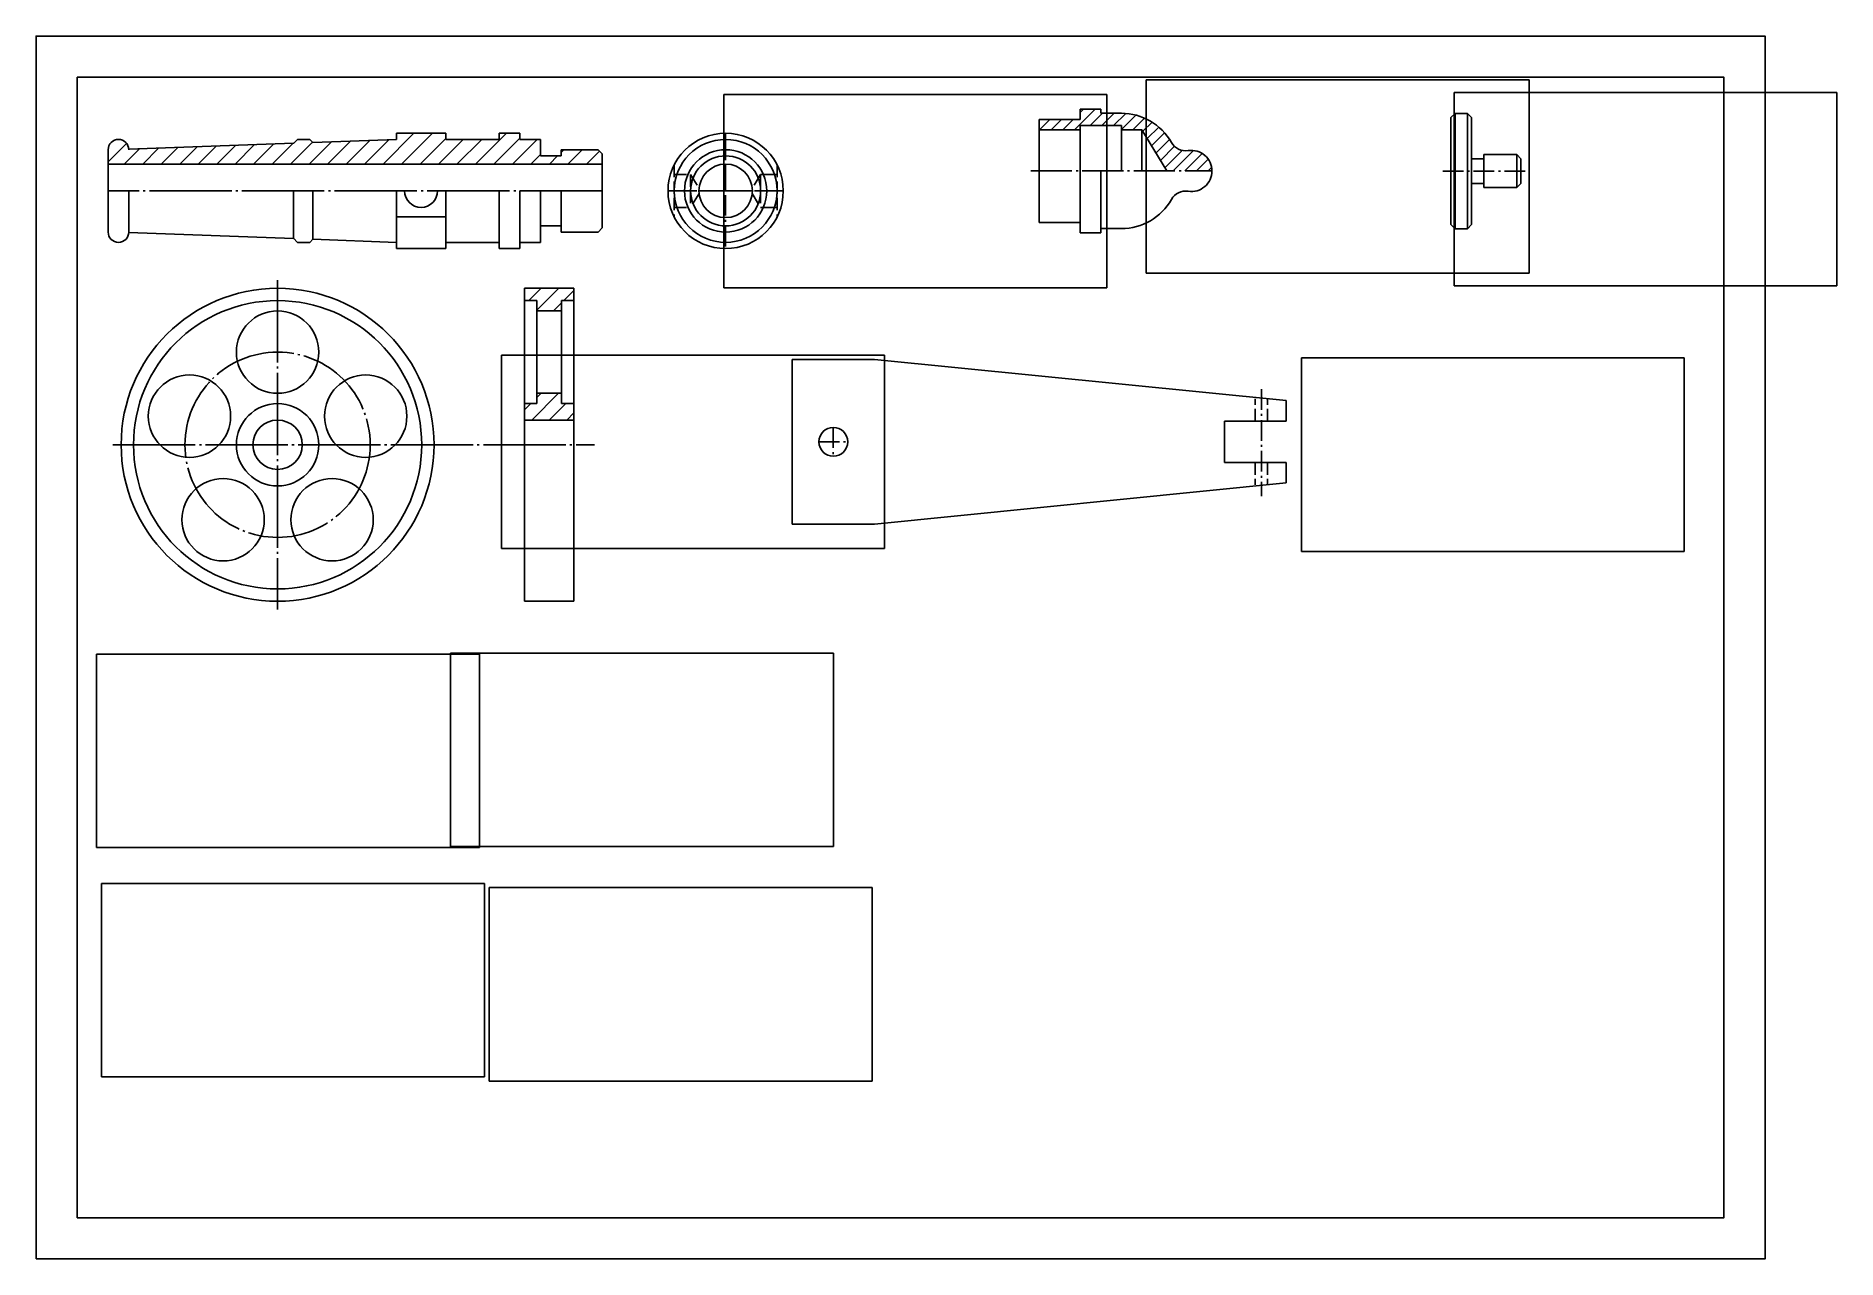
# Model space of a CAD drawing. Header units: millimetres. Extents: x 0 to 437, y -1 to 296.
import ezdxf

# ---------------------------------------------------------------- set-up
doc = ezdxf.new("R2010")
doc.units = ezdxf.units.MM
for name, pattern in [('center10', [12.5, 10, -1, 0.5, -1]), ('center20', [22.5, 20, -1, 0.5, -1]), ('center5', [7.5, 5, -1, 0.5, -1]), ('hid', [4, 3, -1])]:
    doc.linetypes.add(name, pattern=pattern)
for name, color, linetype in [('中心線10', 2, 'center10'), ('中心線20', 2, 'center20'), ('中心線5', 2, 'center5'), ('隱藏線', 6, 'hid')]:
    doc.layers.add(name, color=color, linetype=linetype)
picture_1 = doc.add_image_def('image1.png', size_in_pixel=(703, 355))
picture_2 = doc.add_image_def('image2.png', size_in_pixel=(703, 355))
picture_3 = doc.add_image_def('image3.png', size_in_pixel=(703, 355))
picture_4 = doc.add_image_def('image4.png', size_in_pixel=(703, 355))
picture_5 = doc.add_image_def('image5.png', size_in_pixel=(703, 355))
picture_6 = doc.add_image_def('image6.png', size_in_pixel=(703, 355))
picture_7 = doc.add_image_def('image7.png', size_in_pixel=(703, 355))
picture_8 = doc.add_image_def('image8.png', size_in_pixel=(703, 355))
picture_9 = doc.add_image_def('image9.png', size_in_pixel=(703, 355))

# ---------------------------------------------------------------- blocks, each defined once
blk = doc.blocks.new('*U1')
blk.add_circle((0, 0), 10)
blk = doc.blocks.new('*U2')
at = {"color": 0, "linetype": 'ByBlock', "lineweight": -2, "transparency": 16777216}
blk.add_blockref('*U1', (90, 172.5), dxfattribs=at)
for p, rotation in [((68.6, 156.95), 72), ((111.4, 156.95), 288), ((76.77, 131.8), 144), ((103.23, 131.8), 216)]:
    blk.add_blockref('*U1', p, dxfattribs=dict(at, rotation=rotation))

msp = doc.modelspace()

# ---------------------------------------------------------------- hatches: boundary and pattern name
h = msp.add_hatch()
h.set_pattern_fill('_USER', color=4, scale=2, angle=45, pattern_type=0)
h.set_pattern_definition([(45, (-458.669, 63.4243), (-1.4142136, 1.4142136), [])])
h.paths.add_polyline_path([(285.33, 263.42, 0.459134), (279.58, 268.37, -0.310609), (275.5, 270.34, 0.269705), (263.33, 277.42), (258.33, 277.42), (258.33, 278.42), (253.33, 278.42), (253.33, 275.92), (243.33, 275.92), (243.33, 273.42), (253.33, 273.42), (253.33, 274.42), (263.33, 274.42), (263.33, 273.42), (268.33, 273.42), (274.34, 263.42)])
h = msp.add_hatch()
h.set_pattern_fill('_USER', color=4, scale=3, angle=45, pattern_type=0)
h.set_pattern_definition([(45, (-31.6292, 46.92), (-2.12132, 2.12132), [])])
h.paths.add_polyline_path([(121.37, 229.42), (127.37, 229.42), (127.37, 231.92), (130.37, 231.92), (130.37, 234.92), (118.37, 234.92), (118.37, 231.92), (121.37, 231.92)])
h.paths.add_polyline_path([(121.37, 206.92), (118.37, 206.92), (118.37, 202.92), (130.37, 202.92), (130.37, 206.92), (127.37, 206.92), (127.37, 209.42), (121.37, 209.42)])
at = {"layer": '中心線20'}
h = msp.add_hatch(dxfattribs=at)
h.set_pattern_fill('ANSI31', color=4)
h.set_pattern_definition([(45, (-78.3124, 39.9192), (-2.245064, 2.245064), [])])
h.paths.add_polyline_path([(137.22, 265.08), (137.22, 267.58), (136.22, 268.58), (127.22, 268.58), (127.22, 267.08), (122.22, 267.08), (122.22, 271.08), (117.22, 271.08), (117.22, 272.58), (112.22, 272.58), (112.22, 271.08), (99.22, 271.08), (99.22, 272.58), (87.22, 272.58), (87.22, 271.08), (66.97, 270.33), (66.22, 271.08), (63.22, 271.08), (62.29, 270.16), (22.21, 268.68, 0.981659), (17.22, 268.58), (17.22, 265.08)])

# ---------------------------------------------------------------- linework, layer by layer
for p, q in [((243.33, 263.42), (243.33, 275.92)), ((243.33, 275.92), (253.33, 275.92)), ((253.33, 275.92), (253.33, 278.42)), ((253.33, 278.42), (258.33, 278.42)), ((258.33, 278.42), (258.33, 277.42)), ((258.33, 277.42), (263.33, 277.42)), ((343.4, 276.38), (344.4, 277.38)), ((343.4, 276.38), (343.4, 250.38)), ((344.4, 277.38), (347.4, 277.38)), ((344.4, 277.38), (344.4, 249.38)), ((347.4, 277.38), (348.4, 276.38)), ((347.4, 277.38), (347.4, 249.38)), ((348.4, 276.38), (348.4, 250.38)), ((87.22, 272.58), (87.22, 271.08)), ((87.22, 272.58), (99.22, 272.58)), ((99.22, 272.58), (99.22, 271.08)), ((112.22, 272.58), (112.22, 271.08)), ((112.22, 272.58), (117.22, 272.58)), ((117.22, 272.58), (117.22, 271.08)), ((243.33, 263.42), (243.33, 273.42)), ((243.33, 273.42), (253.33, 273.42)), ((253.33, 273.42), (253.33, 274.42)), ((253.33, 274.42), (253.33, 250.92)), ((253.33, 274.42), (263.33, 274.42)), ((263.33, 274.42), (263.33, 273.42)), ((263.33, 273.42), (268.33, 273.42)), ((263.33, 273.42), (263.33, 263.42)), ((268.33, 273.42), (268.33, 263.42)), ((268.33, 273.42), (274.34, 263.42)), ((17.22, 268.58), (17.22, 248.58)), ((62.22, 270.16), (22.21, 268.68)), ((63.22, 271.08), (62.22, 270.08)), ((66.22, 271.08), (63.22, 271.08)), ((66.22, 271.08), (66.97, 270.33)), ((87.22, 271.08), (66.97, 270.33)), ((99.22, 271.08), (112.22, 271.08)), ((117.22, 271.08), (122.22, 271.08)), ((122.22, 271.08), (122.22, 267.08)), ((122.22, 267.08), (127.22, 267.08)), ((127.22, 268.58), (127.22, 267.08)), ((127.22, 268.58), (136.22, 268.58)), ((136.22, 268.58), (137.22, 267.58)), ((137.22, 258.58), (137.22, 267.58)), ((137.22, 267.58), (137.22, 249.58)), ((351.4, 263.38), (351.4, 267.38)), ((351.4, 267.38), (359.4, 267.38)), ((359.4, 267.38), (360.4, 266.38)), ((359.4, 267.38), (359.4, 259.38)), ((137.22, 265.08), (17.22, 265.08)), ((243.33, 263.42), (243.33, 250.92)), ((258.33, 249.42), (258.33, 263.42)), ((348.4, 263.38), (348.4, 266.38)), ((348.4, 266.38), (351.4, 266.38)), ((351.4, 266.38), (351.4, 260.38)), ((360.4, 266.38), (360.4, 260.38)), ((22.22, 258.58), (22.22, 248.58)), ((62.22, 258.58), (62.22, 247.08)), ((66.97, 258.58), (66.97, 246.83)), ((87.22, 258.58), (87.22, 244.58)), ((99.22, 258.58), (99.22, 244.58)), ((112.22, 258.58), (112.22, 244.58)), ((117.22, 258.58), (117.22, 244.58)), ((122.22, 258.58), (122.22, 246.08)), ((127.22, 258.58), (127.22, 248.58)), ((351.4, 260.38), (348.4, 260.38)), ((351.4, 259.38), (351.4, 260.38)), ((359.4, 259.38), (351.4, 259.38)), ((360.4, 260.38), (359.4, 259.38)), ((99.22, 252.28), (87.22, 252.28)), ((122.22, 250.08), (127.22, 250.08)), ((137.22, 249.58), (136.22, 248.58)), ((243.33, 250.92), (253.33, 250.92)), ((253.33, 250.92), (253.33, 248.42)), ((258.33, 248.42), (258.33, 249.42)), ((258.33, 249.42), (263.33, 249.42)), ((344.4, 249.38), (343.4, 250.38)), ((347.4, 249.38), (344.4, 249.38)), ((348.4, 250.38), (347.4, 249.38)), ((62.22, 247.01), (22.21, 248.49)), ((63.22, 246.08), (62.22, 247.08)), ((66.22, 246.08), (63.22, 246.08)), ((66.97, 246.83), (66.22, 246.08)), ((87.22, 246.08), (66.97, 246.83)), ((99.22, 246.08), (112.22, 246.08)), ((117.22, 246.08), (122.22, 246.08)), ((127.22, 248.58), (136.22, 248.58)), ((253.33, 248.42), (258.33, 248.42)), ((87.22, 244.58), (99.22, 244.58)), ((112.22, 244.58), (117.22, 244.58)), ((118.37, 196.92), (118.37, 234.92)), ((118.37, 234.92), (130.37, 234.92)), ((118.37, 196.92), (118.37, 231.92)), ((118.37, 231.92), (121.37, 231.92)), ((121.37, 206.92), (121.37, 231.92)), ((127.37, 231.92), (127.37, 206.92)), ((127.37, 231.92), (130.37, 231.92)), ((130.37, 234.92), (130.37, 158.92)), ((121.37, 229.42), (127.37, 229.42)), ((183.36, 217.64), (183.36, 177.64)), ((183.36, 217.64), (203.36, 217.64)), ((183.36, 177.64), (183.36, 217.64)), ((203.36, 217.64), (303.36, 207.64)), ((118.37, 196.92), (118.37, 206.92)), ((118.37, 206.92), (121.37, 206.92)), ((121.37, 209.42), (127.37, 209.42)), ((127.37, 206.92), (130.37, 206.92)), ((303.36, 202.64), (303.36, 207.64)), ((118.37, 196.92), (118.37, 202.92)), ((118.37, 202.92), (130.37, 202.92)), ((288.36, 197.64), (288.36, 202.64)), ((288.36, 202.64), (303.36, 202.64)), ((118.37, 158.92), (118.37, 196.92)), ((288.36, 197.64), (288.36, 192.64)), ((288.36, 192.64), (303.36, 192.64)), ((303.36, 192.64), (303.36, 187.64)), ((203.36, 177.64), (303.36, 187.64)), ((183.36, 177.64), (203.36, 177.64)), ((130.37, 158.92), (118.37, 158.92))]:
    msp.add_line(p, q)
for points in [[(-0.31, -0.81), (419.69, -0.81), (419.69, 296.19), (-0.31, 296.19)], [(9.69, 9.19), (409.69, 9.19), (409.69, 286.19), (9.69, 286.19)]]:
    msp.add_lwpolyline(points, close=True)
for centre, radius in [((167.21, 258.58), 14), ((167.21, 258.58), 12.5), ((167.21, 258.58), 10), ((167.21, 258.58), 8.5), ((167.21, 258.58), 6.5), ((58.37, 196.92), 38), ((58.37, 196.92), 35), ((58.37, 196.92), 10), ((58.37, 196.92), 6), ((193.36, 197.64), 3.5)]:
    msp.add_circle(centre, radius)
for centre, radius, start, end in [((263.33, 263.42), 14, 29.6248, 90), ((19.72, 268.58), 2.5, 0, 180), ((278.98, 272.32), 4, 209.6248, 278.6459), ((280.33, 263.42), 5, 0, 98.6459), ((280.33, 263.42), 5, 261.3541, 0), ((93.22, 258.58), 4, 180, 0), ((278.98, 254.53), 4, 81.3541, 150.3752), ((263.33, 263.42), 14, 270, 330.3752), ((19.72, 248.58), 2.5, 180, 0)]:
    msp.add_arc(centre, radius, start, end)
at = {"layer": '中心線10'}
msp.add_line((241.33, 263.42), (285.33, 263.42), dxfattribs=at)
msp.add_line((241.33, 263.42), (285.33, 263.42), dxfattribs=at)
at = {"layer": '中心線20'}
for p, q in [((167.12, 268.58), (167.21, 268.72)), ((137.22, 258.58), (17.22, 258.58)), ((167.12, 248.58), (167.21, 248.43)), ((58.37, 236.92), (58.37, 156.92)), ((18.37, 196.92), (135.37, 196.92))]:
    msp.add_line(p, q, dxfattribs=at)
msp.add_circle((58.37, 196.92), 22.5, dxfattribs=at)
at = {"layer": '中心線5'}
for p, q in [((167.21, 258.58), (167.21, 272.58)), ((167.21, 272.58), (167.21, 244.58)), ((341.4, 263.38), (362.4, 263.38)), ((167.21, 258.58), (153.21, 258.58)), ((153.21, 258.58), (181.21, 258.58)), ((181.21, 258.58), (153.21, 258.58)), ((167.21, 258.58), (181.21, 258.58)), ((297.36, 210.41), (297.36, 184.45)), ((189.86, 197.64), (196.86, 197.64)), ((193.36, 197.64), (193.36, 201.14)), ((193.36, 201.14), (193.36, 194.14))]:
    msp.add_line(p, q, dxfattribs=at)
at = {"layer": '隱藏線'}
for p, q in [((154.71, 264.88), (154.71, 252.28)), ((154.71, 262.58), (158.71, 262.58)), ((158.71, 262.58), (158.71, 254.58)), ((158.71, 262.58), (160.74, 259.2)), ((175.71, 262.58), (173.68, 259.2)), ((175.71, 262.58), (175.71, 254.58)), ((175.71, 262.58), (179.71, 262.58)), ((179.71, 262.58), (175.71, 262.58)), ((175.71, 262.58), (175.71, 254.58)), ((179.71, 264.88), (179.71, 252.28)), ((154.71, 254.58), (158.71, 254.58)), ((160.74, 257.96), (158.71, 254.58)), ((173.68, 257.96), (175.71, 254.58)), ((175.71, 254.58), (179.71, 254.58)), ((179.71, 254.58), (175.71, 254.58)), ((295.86, 202.64), (295.86, 208.09)), ((298.86, 202.64), (298.86, 208.09)), ((295.86, 192.64), (295.86, 187.19)), ((298.86, 192.64), (298.86, 187.19))]:
    msp.add_line(p, q, dxfattribs=at)

# ---------------------------------------------------------------- block references
msp.add_blockref('*U2', (-31.63, 46.92))

# ---------------------------------------------------------------- pictures from other files: only their frames are drawn
image = msp.add_image(picture_3, insert=(269.35, 238.62), size_in_units=(93.01, 46.97))
image.dxf.flags = 15
image = msp.add_image(picture_1, insert=(166.77, 235.05), size_in_units=(93.01, 46.97))
image.dxf.flags = 15
image = msp.add_image(picture_4, insert=(344.14, 235.53), size_in_units=(93.01, 46.97))
image.dxf.flags = 15
image = msp.add_image(picture_2, insert=(112.76, 171.74), size_in_units=(93.01, 46.97))
image.dxf.flags = 15
at = {"layer": '中心線5'}
image = msp.add_image(picture_5, insert=(307.05, 171.03), size_in_units=(93.01, 46.97), dxfattribs=at)
image.dxf.flags = 15
image = msp.add_image(picture_6, insert=(14.38, 99.09), size_in_units=(93.01, 46.97), dxfattribs=at)
image.dxf.flags = 15
image = msp.add_image(picture_7, insert=(100.37, 99.38), size_in_units=(93.01, 46.97), dxfattribs=at)
image.dxf.flags = 15
image = msp.add_image(picture_8, insert=(15.59, 43.4), size_in_units=(93.01, 46.97), dxfattribs=at)
image.dxf.flags = 15
image = msp.add_image(picture_9, insert=(109.79, 42.41), size_in_units=(93.01, 46.97), dxfattribs=at)
image.dxf.flags = 15

doc.saveas('drawing.dxf')
